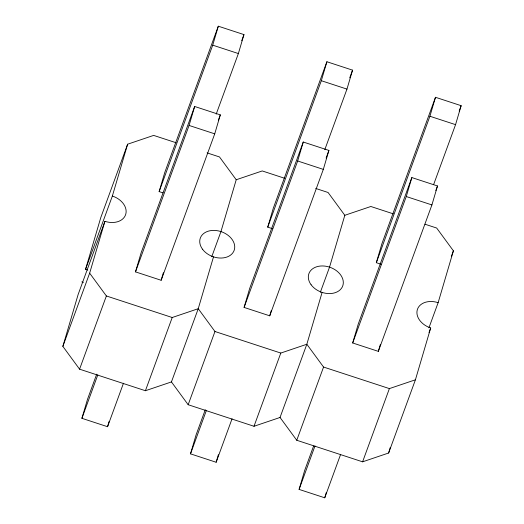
<?xml version="1.0" encoding="UTF-8"?>
<svg xmlns="http://www.w3.org/2000/svg" width="524" height="524" viewBox="0 0 524 524"><rect width="100%" height="100%" fill="white"/><g stroke="black" fill="none" stroke-linecap="round" stroke-linejoin="round"><path stroke-width="0.79" d="M213.504 256.871L198.242 308.702L171.446 381.924L145.417 390.727L79.576 369.178L62.854 346.377L78.122 294.54L104.918 221.325A18.006 13.166 20.1 0 0 125.74 214.283A18.006 13.166 20.1 0 0 112.359 196.042L127.627 144.205L153.656 135.402L176.123 142.751M87.77 270.096A18.006 13.166 20.1 0 0 85.569 269.257L100.831 217.421L127.627 144.205M62.854 346.377L89.65 273.161L104.918 221.325M123.468 383.234L107.558 426.713L81.908 418.316L87.488 399.347L96.704 374.182M135.493 271.877L141.08 252.915L194.666 106.477L220.316 114.874L214.735 133.843L161.143 280.274L135.493 271.877L189.079 125.446L194.666 106.477M163.023 192.871L159.139 191.601L164.719 172.638L218.312 26.2L243.961 34.597L238.374 53.559L216.209 114.127M159.139 191.601L212.724 45.162L218.312 26.2M107.558 426.713L109.123 421.401M161.143 280.274L163.377 272.69M207.104 152.897L219.497 156.951L236.219 179.752L220.951 231.582L211.742 256.753M232.06 418.781L216.15 462.253L190.5 453.856L196.081 434.894L205.29 409.729M244.086 307.424L249.673 288.462L303.258 142.024L328.908 150.421L323.328 169.383L269.736 315.821L244.086 307.424L297.671 160.986L303.258 142.024M272.395 228.674L267.731 227.141L273.312 208.179L326.904 61.747L352.554 70.144L346.967 89.106L324.801 149.674M267.731 227.141L321.317 80.709L326.904 61.747M216.15 462.253L218.384 454.668M269.736 315.821L271.301 310.509M322.096 292.418L306.835 344.248L280.039 417.464L254.009 426.274L188.168 404.724L171.446 381.924M315.697 188.437L328.089 192.498L344.812 215.298L329.544 267.129L320.334 292.3M340.652 454.328L324.742 497.8L299.093 489.403L304.673 470.441L313.607 446.035M352.678 342.971L358.265 324.002L411.851 177.571L437.501 185.968L431.914 204.93L378.328 351.362L352.678 342.971L406.264 196.533L411.851 177.571M380.987 264.214L376.324 262.688L381.904 243.726L435.496 97.287L461.146 105.684L455.559 124.653L433.676 184.448M376.324 262.688L429.909 116.256L435.496 97.287M324.742 497.8L326.308 492.488M378.328 351.362L380.339 344.537M280.039 417.464L296.761 440.265L362.601 461.821L388.631 453.011L390.249 447.516M388.631 453.011L415.421 379.795L430.689 327.959A18.006 13.166 20.1 0 1 417.314 309.717A18.006 13.166 20.1 0 1 438.136 302.675L453.404 250.839L436.682 228.038L425.062 224.239M85.569 269.257L112.359 196.042M79.576 369.178L106.372 295.962L89.65 273.161M81.908 418.316L97.818 374.843M241.715 40.728L243.961 34.597M218.357 120.245L220.316 114.874M145.417 390.727L172.213 317.511L198.242 308.702L214.964 331.502L280.798 353.058L306.835 344.248L323.557 367.049L389.391 388.598L415.421 379.795M188.168 404.724L214.964 331.502M190.5 453.856L206.404 410.384M349.75 77.807L352.554 70.144M326.105 158.091L328.908 150.421M254.009 426.274L280.798 353.058M296.761 440.265L323.557 367.049M299.093 489.403L314.996 445.931M459.181 111.055L461.146 105.684M435.817 190.566L437.501 185.968M362.601 461.821L389.391 388.598M451.446 256.177L453.404 250.839M428.927 327.841L438.136 302.675M429.012 332.537L430.689 327.959M236.219 179.752L262.249 170.942L284.715 178.298M344.812 215.298L370.841 206.489L393.301 213.844M212.724 45.162L238.374 53.559M321.317 80.709L346.967 89.106M429.909 116.256L455.559 124.653M189.079 125.446L214.735 133.843M297.671 160.986L323.328 169.383M406.264 196.533L431.914 204.93M81.842 281.899L83.401 282.41M106.372 295.962L172.213 317.511M311.099 284.755A18.006 13.166 20.1 0 0 341.373 288.449A18.006 13.166 20.1 0 0 324.991 266.113A18.006 13.166 20.1 0 0 311.099 284.755M202.506 249.208A18.006 13.166 20.1 0 0 232.787 252.909A18.006 13.166 20.1 0 0 216.399 230.567A18.006 13.166 20.1 0 0 202.506 249.208"/></g></svg>
